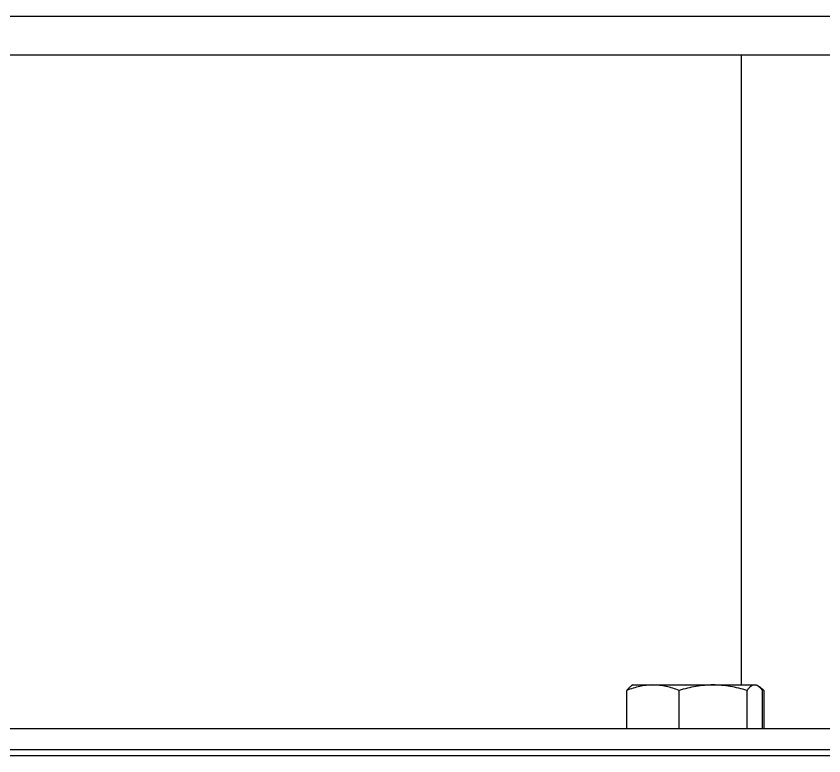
# Model space of a CAD drawing. Header units: millimetres. Extents: x 324 to 7054, y -67 to 2159.
# Drawn here: x 750.4 to 855.2, y 790 to 886 of the extents above; entities that cross this region are included whole.
import ezdxf

# ---------------------------------------------------------------- set-up
doc = ezdxf.new("R2010")
doc.units = ezdxf.units.MM
doc.header["$LTSCALE"] = 153.67
doc.layers.get('0').update_dxf_attribs({"linetype": 'CONTINUOUS'})
doc.layers.add('00_BUW_DATUM', color=7, linetype='CONTINUOUS')
doc.layers.add('02___PRT_ALL_AXES', color=7, linetype='CONTINUOUS')

msp = doc.modelspace()

# ---------------------------------------------------------------- linework, layer by layer
at = {"linetype": 'Continuous'}
msp.add_line((844.51376, 881), (844.51376, 799.2), dxfattribs=at)
at = {"layer": '00_BUW_DATUM', "linetype": 'Continuous'}
for p, q in [((830.45846, 799.2), (830.26181, 799.08647)), ((830.45846, 799.2), (846.45846, 799.2)), ((846.45846, 799.2), (846.8432, 798.97787)), ((829.64473, 793.49176), (829.64473, 798.48547)), ((836.44716, 793.49176), (836.44716, 798.48547)), ((845.26088, 793.49176), (845.26088, 798.48547)), ((847.27218, 793.49176), (847.27218, 798.48547)), ((847.47444, 793.49176), (847.47444, 798.48547))]:
    msp.add_line(p, q, dxfattribs=at)
for centre, radius, start, end in [((842.92881, 787.85792), 11.5588, 67.7846683, 68.433293), ((842.69226, 787.28007), 12.18319, 66.8884158, 67.7822395), ((844.17422, 795.06495), 4.75304, 46.0253698, 47.8899332)]:
    msp.add_arc(centre, radius, start, end, dxfattribs=at)
for points, knots in [([(833.04594, 799.2), (832.46936, 799.2), (831.30295, 799.06037), (830.19134, 798.69975), (829.64473, 798.48547)], [0, 0, 0, 0, 0.495479592, 1, 1, 1, 1]), ([(836.44716, 798.48547), (835.90056, 798.69974), (834.78895, 799.06037), (833.62254, 799.2), (833.04594, 799.2)], [0, 0, 0, 0, 0.504511937, 1, 1, 1, 1]), ([(840.85402, 799.2), (840.10883, 799.2), (838.61428, 799.06322), (837.16222, 798.70182), (836.44716, 798.48547)], [0, 0, 0, 0, 0.499369526, 1, 1, 1, 1]), ([(845.26088, 798.48547), (844.54583, 798.70181), (843.09377, 799.06323), (841.59922, 799.2), (840.85402, 799.2)], [0, 0, 0, 0, 0.500621872, 1, 1, 1, 1]), ([(846.26653, 799.2), (846.17997, 799.2), (845.99534, 799.16127), (845.73885, 799.00665), (845.4911, 798.77473), (845.33817, 798.58795), (845.26088, 798.48547)], [0, 0, 0, 0, 0.203922663, 0.4324838, 0.697615017, 1, 1, 1, 1]), ([(846.6551, 799.08645), (846.62376, 799.10455), (846.50316, 799.16674), (846.36612, 799.2), (846.26653, 799.2)], [0, 0, 0, 0, 0.266563403, 1, 1, 1, 1]), ([(829.64473, 798.48547), (829.73894, 798.61037), (829.92353, 798.83264), (830.14748, 799.02045), (830.26181, 799.08645)], [0, 0, 0, 0, 0.542326325, 1, 1, 1, 1]), ([(847.27218, 798.48547), (847.17798, 798.61037), (846.99339, 798.83264), (846.76944, 799.02045), (846.6551, 799.08645)], [0, 0, 0, 0, 0.542326325, 1, 1, 1, 1]), ([(846.8432, 798.97786), (846.88759, 798.95224), (847.0707, 798.83779), (847.23929, 798.70132), (847.3614, 798.59104)], [0, 0, 0, 0, 0.237502508, 1, 1, 1, 1])]:
    msp.add_open_spline(points, degree=3, knots=knots, dxfattribs=at)
at = {"layer": '02___PRT_ALL_AXES', "linetype": 'Continuous'}
for p, q in [((574.51376, 886), (894.51376, 886)), ((574.51376, 881), (894.51376, 881)), ((926.76986, 793.49176), (540.5752, 793.49176)), ((936.1135, 790.75897), (531.63665, 790.75897)), ((934.08209, 790), (529.01376, 790))]:
    msp.add_line(p, q, dxfattribs=at)

doc.saveas('drawing.dxf')
